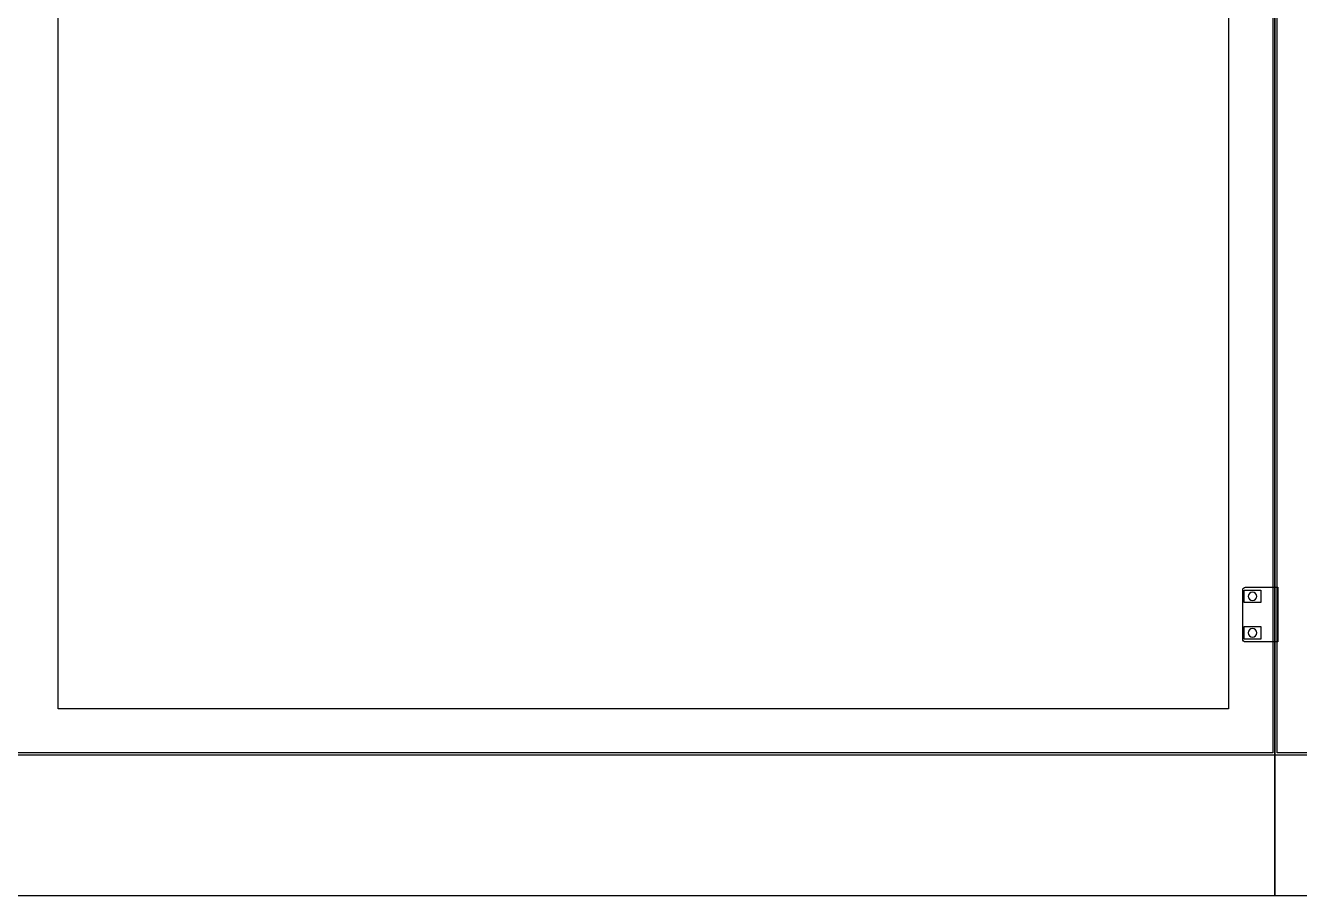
# Model space of a CAD drawing. Header units: millimetres. Extents: x 0 to 6523, y 0 to 4612.
# Drawn here: x 1274 to 2182, y 1990 to 2609 of the extents above; entities that cross this region are included whole.
import ezdxf

# ---------------------------------------------------------------- set-up
doc = ezdxf.new("R2010")
doc.units = ezdxf.units.MM

# ---------------------------------------------------------------- blocks, each defined once
blk = doc.blocks.new('HL044-1')
at = {"color": 1}
blk.add_lwpolyline([(2, 0), (25, 0), (25, 39), (2, 39, 0.414214), (0, 37), (0, 2, 0.414214)], format="xyb", close=True, dxfattribs=at)
for centre in [(7, 32.5), (7, 6.5)]:
    blk.add_circle(centre, 3, dxfattribs=at)

msp = doc.modelspace()

# ---------------------------------------------------------------- linework, layer by layer
at = {"color": 7}
for points in [[(2164.36, 2090.08), (1264.36, 2090.08), (1264.36, 4190.08), (2164.36, 4190.08)], [(2162.86, 2091.58), (1265.86, 2091.58), (1265.86, 4188.58), (2162.86, 4188.58)], [(3164.36, 2090.08), (2164.36, 2090.08), (2164.36, 4190.08), (3164.36, 4190.08)], [(3162.86, 2091.58), (2165.86, 2091.58), (2165.86, 4188.58), (3162.86, 4188.58)], [(2164.36, 2090.08), (1264.36, 2090.08), (1264.36, 1990.08), (2164.36, 1990.08)], [(3164.36, 2090.08), (2164.36, 2090.08), (2164.36, 1990.08), (3164.36, 1990.08)]]:
    msp.add_lwpolyline(points, close=True, dxfattribs=at)
at = {"color": 46}
msp.add_lwpolyline([(2131.36, 2123.08), (1297.36, 2123.08), (1297.36, 4157.08), (2131.36, 4157.08)], close=True, dxfattribs=at)
at = {"color": 2}
for points in [[(2142.36, 2207.58), (2154.36, 2207.58), (2154.36, 2198.58), (2142.36, 2198.58)], [(2142.36, 2181.58), (2154.36, 2181.58), (2154.36, 2172.58), (2142.36, 2172.58)]]:
    msp.add_lwpolyline(points, close=True, dxfattribs=at)

# ---------------------------------------------------------------- block references
at = {"color": 7, "xscale": -1, "rotation": 180}
msp.add_blockref('HL044-1', (2141.36, 2209.58), dxfattribs=at)

doc.saveas('drawing.dxf')
